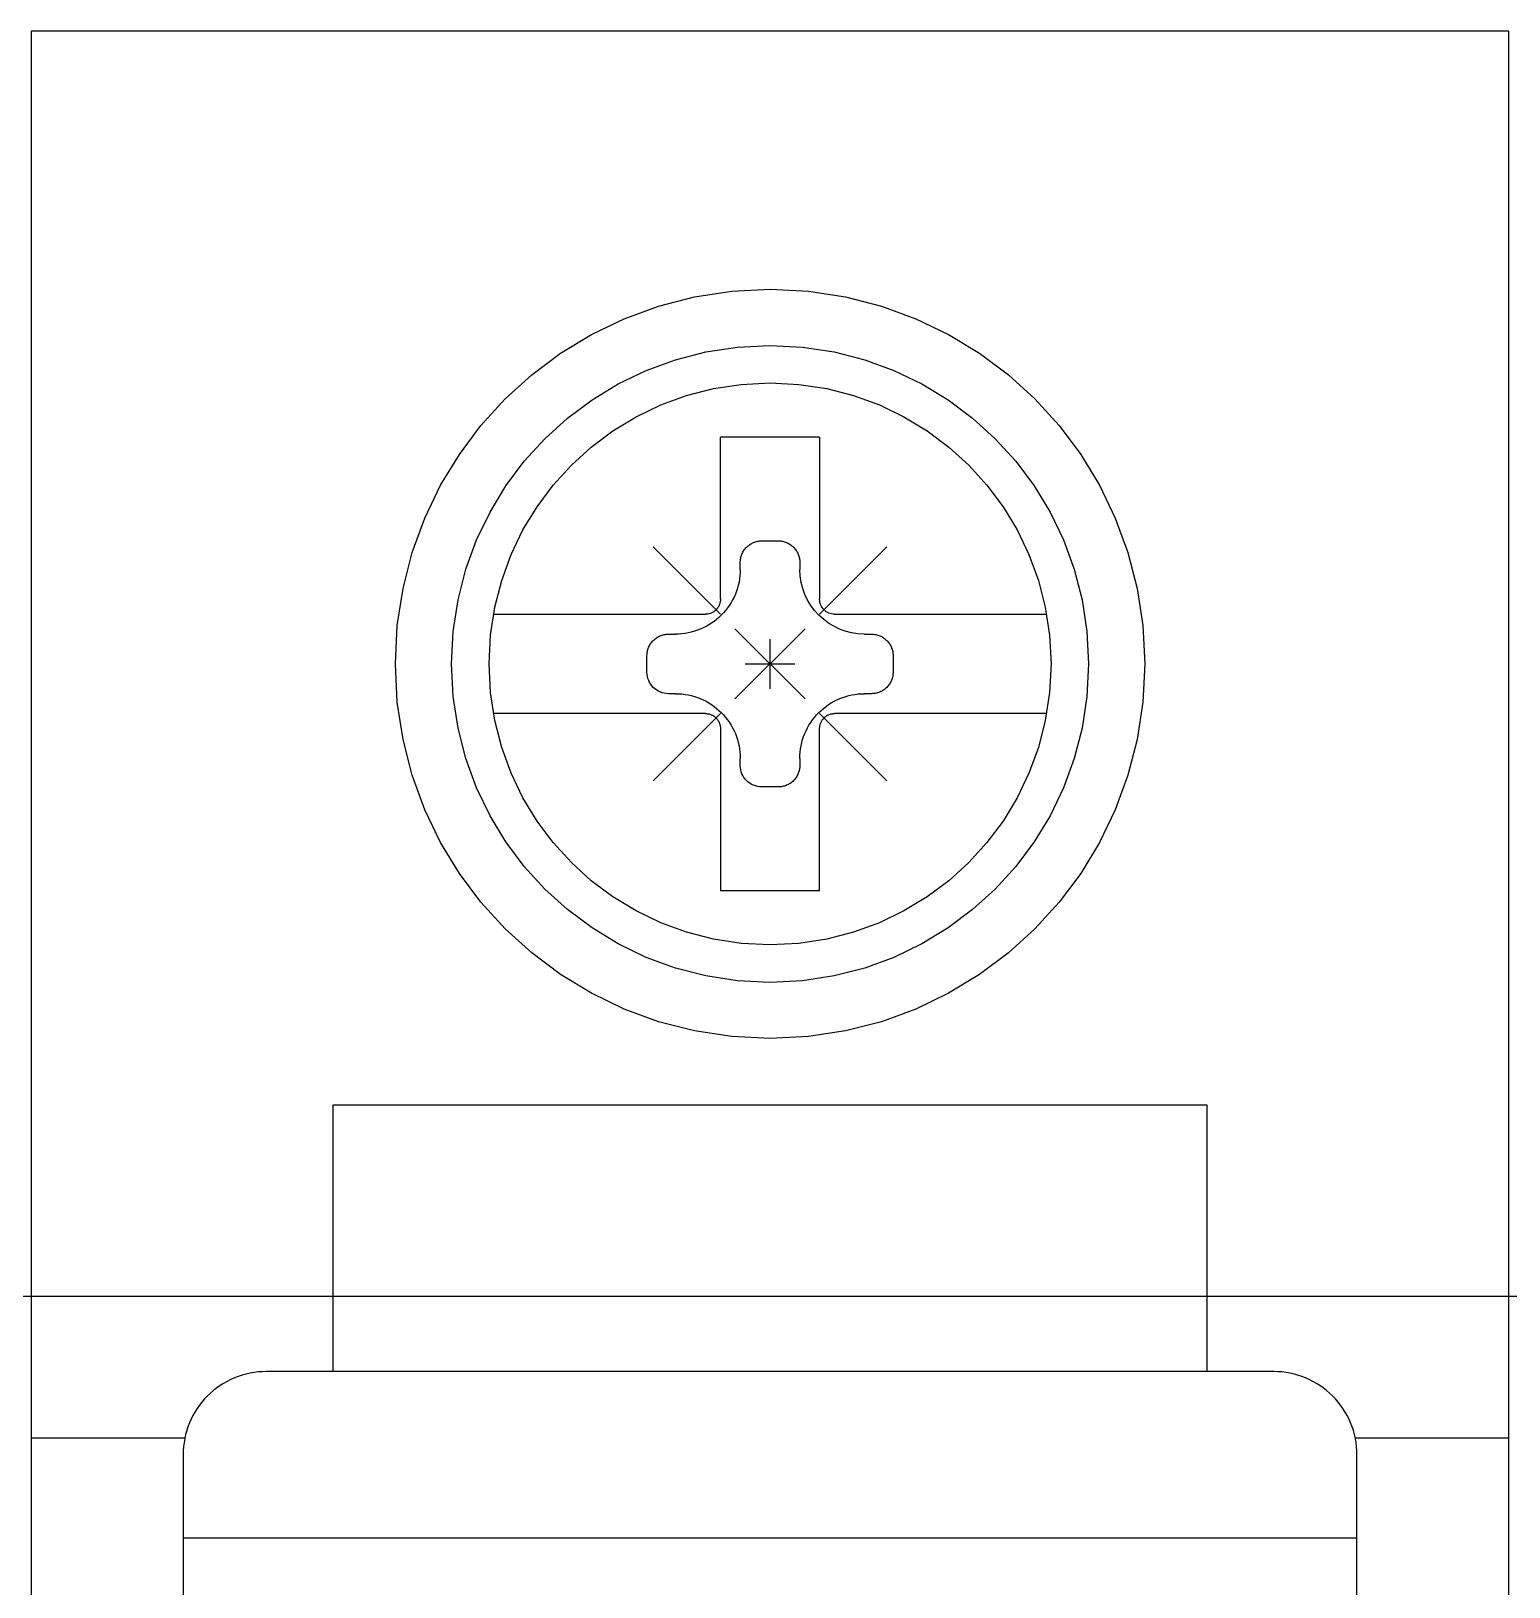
# Model space of a CAD drawing. Header units: millimetres. Extents: x -4798 to 103231, y 23514 to 54248.
# Drawn here: x -959.98 to -942.01, y 41265.36 to 41284.28 of the extents above; entities that cross this region are included whole.
import ezdxf

# ---------------------------------------------------------------- set-up
doc = ezdxf.new("R2010")
doc.units = ezdxf.units.MM
doc.header["$LTSCALE"] = 3
doc.layers.add('@.VISIBLE', color=7, linetype='Continuous')

# ---------------------------------------------------------------- blocks, each defined once
blk = doc.blocks.new('*U78')
at = {"layer": '@.VISIBLE'}
blk.add_line((28, 25), (678, 25), dxfattribs=at)
blk = doc.blocks.new('*U40')
for p, q in [((-8.986, 0), (-8.986, 79.4816)), ((-8.986, 79.4816), (8.986, 79.4816)), ((8.986, 79.4816), (8.986, 0)), ((-0.9184, 76.2504), (-1.3551, 76.1382)), ((-0.466, 76.3194), (-0.9184, 76.2504)), ((0, 76.3428), (-0.466, 76.3194)), ((0.4657, 76.3194), (0, 76.3428)), ((0, 76.3428), (0, 76.3428)), ((0.9182, 76.2504), (0.4657, 76.3194)), ((1.3547, 76.1382), (0.9182, 76.2504)), ((-1.3551, 76.1382), (-1.7736, 75.9849)), ((1.7734, 75.9849), (1.3547, 76.1382)), ((-1.7736, 75.9849), (-2.172, 75.7931)), ((2.1716, 75.7931), (1.7734, 75.9849)), ((-2.172, 75.7931), (-2.5476, 75.5649)), ((2.5473, 75.5649), (2.1716, 75.7931)), ((-2.5476, 75.5649), (-2.8984, 75.3026)), ((-0.7806, 75.5808), (-1.1518, 75.4854)), ((-0.3961, 75.6395), (-0.7806, 75.5808)), ((0, 75.6594), (-0.3961, 75.6395)), ((0.3958, 75.6395), (0, 75.6594)), ((0, 75.6594), (0, 75.6594)), ((0.7804, 75.5808), (0.3958, 75.6395)), ((1.1515, 75.4854), (0.7804, 75.5808)), ((2.898, 75.3026), (2.5473, 75.5649)), ((-2.8984, 75.3026), (-3.2218, 75.0084)), ((-1.5076, 75.3551), (-1.8463, 75.1921)), ((-1.1518, 75.4854), (-1.5076, 75.3551)), ((1.5074, 75.3551), (1.1515, 75.4854)), ((1.8458, 75.1921), (1.5074, 75.3551)), ((3.2217, 75.0084), (2.898, 75.3026)), ((-1.8463, 75.1921), (-2.1655, 74.998)), ((-0.6889, 75.1343), (-1.0164, 75.0502)), ((-0.3496, 75.1862), (-0.6889, 75.1343)), ((0, 75.2037), (-0.3496, 75.1862)), ((0.3493, 75.1862), (0, 75.2037)), ((0, 75.2037), (0, 75.2037)), ((0.6886, 75.1343), (0.3493, 75.1862)), ((1.016, 75.0502), (0.6886, 75.1343)), ((2.1651, 74.998), (1.8458, 75.1921)), ((-3.2218, 75.0084), (-3.516, 74.685)), ((-2.1655, 74.998), (-2.4637, 74.7751)), ((-1.3303, 74.9352), (-1.6291, 74.7914)), ((-1.0164, 75.0502), (-1.3303, 74.9352)), ((1.33, 74.9352), (1.016, 75.0502)), ((1.6286, 74.7914), (1.33, 74.9352)), ((2.4633, 74.7751), (2.1651, 74.998)), ((3.5156, 74.6849), (3.2217, 75.0084)), ((-2.4637, 74.7751), (-2.7386, 74.5251)), ((-1.6291, 74.7914), (-1.9108, 74.6202)), ((1.9105, 74.6202), (1.6286, 74.7914)), ((2.7384, 74.5251), (2.4633, 74.7751)), ((-3.516, 74.685), (-3.7783, 74.3342)), ((-1.9108, 74.6202), (-2.1739, 74.4236)), ((2.1736, 74.4236), (1.9105, 74.6202)), ((3.778, 74.3341), (3.5156, 74.6849)), ((-2.7386, 74.5251), (-2.9886, 74.2502)), ((-2.1739, 74.4236), (-2.4164, 74.2029)), ((-0.6033, 74.5444), (-0.6033, 72.5724)), ((-0.6033, 74.5444), (0.6033, 74.5444)), ((0.6033, 72.5724), (0.6033, 74.5444)), ((2.4163, 74.2029), (2.1736, 74.4236)), ((2.9883, 74.2502), (2.7384, 74.5251)), ((-3.7783, 74.3342), (-4.0065, 73.9586)), ((-2.9886, 74.2502), (-3.2115, 73.952)), ((-2.4164, 74.2029), (-2.6371, 73.9604)), ((2.6368, 73.9604), (2.4163, 74.2029)), ((3.2113, 73.952), (2.9883, 74.2502)), ((4.0062, 73.9585), (3.778, 74.3341)), ((-4.0065, 73.9586), (-4.1983, 73.5602)), ((-3.2115, 73.952), (-3.4056, 73.6328)), ((-2.6371, 73.9604), (-2.8337, 73.6973)), ((2.8335, 73.6973), (2.6368, 73.9604)), ((3.4052, 73.6328), (3.2113, 73.952)), ((4.1982, 73.5601), (4.0062, 73.9585)), ((-3.4056, 73.6328), (-3.5686, 73.2941)), ((-2.8337, 73.6973), (-3.0049, 73.4156)), ((3.0046, 73.4156), (2.8335, 73.6973)), ((3.5684, 73.2941), (3.4052, 73.6328)), ((-4.1983, 73.5602), (-4.3516, 73.1417)), ((-3.0049, 73.4156), (-3.1487, 73.1168)), ((3.1486, 73.1168), (3.0046, 73.4156)), ((4.3513, 73.1416), (4.1982, 73.5601)), ((-3.5686, 73.2941), (-3.6989, 72.9383)), ((-0.2659, 73.2237), (-0.2758, 73.2153)), ((-0.2558, 73.2318), (-0.2659, 73.2237)), ((-0.2452, 73.239), (-0.2558, 73.2318)), ((-0.2345, 73.246), (-0.2452, 73.239)), ((-0.2233, 73.2523), (-0.2345, 73.246)), ((-0.2118, 73.258), (-0.2233, 73.2523)), ((-0.2, 73.2631), (-0.2118, 73.258)), ((-0.1881, 73.2679), (-0.2, 73.2631)), ((-0.1759, 73.2718), (-0.1881, 73.2679)), ((-0.1636, 73.2753), (-0.1759, 73.2718)), ((-0.151, 73.278), (-0.1636, 73.2753)), ((-0.1384, 73.2803), (-0.151, 73.278)), ((-0.1255, 73.2818), (-0.1384, 73.2803)), ((-0.1126, 73.2827), (-0.1255, 73.2818)), ((-0.0995, 73.283), (-0.1126, 73.2827)), ((0.0996, 73.283), (-0.0995, 73.283)), ((-0.0995, 73.283), (-0.0995, 73.283)), ((0.1125, 73.2827), (0.0996, 73.283)), ((0.1255, 73.2818), (0.1125, 73.2827)), ((0.1382, 73.2803), (0.1255, 73.2818)), ((0.151, 73.278), (0.1382, 73.2803)), ((0.1634, 73.2753), (0.151, 73.278)), ((0.1758, 73.2718), (0.1634, 73.2753)), ((0.1879, 73.2679), (0.1758, 73.2718)), ((0.2, 73.2631), (0.1879, 73.2679)), ((0.2116, 73.258), (0.2, 73.2631)), ((0.2231, 73.2523), (0.2116, 73.258)), ((0.2342, 73.246), (0.2231, 73.2523)), ((0.2452, 73.239), (0.2342, 73.246)), ((0.2556, 73.2318), (0.2452, 73.239)), ((0.2659, 73.2237), (0.2556, 73.2318)), ((0.2757, 73.2153), (0.2659, 73.2237)), ((3.6986, 72.9383), (3.5684, 73.2941)), ((-4.3516, 73.1417), (-4.4638, 72.705)), ((-3.1487, 73.1168), (-3.2637, 72.8029)), ((-1.4223, 73.2092), (-0.6034, 72.3902)), ((-0.3617, 73.0337), (-0.362, 73.0206)), ((-0.3608, 73.0466), (-0.3617, 73.0337)), ((-0.3593, 73.0595), (-0.3608, 73.0466)), ((-0.357, 73.0721), (-0.3593, 73.0595)), ((-0.3543, 73.0847), (-0.357, 73.0721)), ((-0.3508, 73.097), (-0.3543, 73.0847)), ((-0.3469, 73.1092), (-0.3508, 73.097)), ((-0.3421, 73.1211), (-0.3469, 73.1092)), ((-0.337, 73.1329), (-0.3421, 73.1211)), ((-0.3313, 73.1444), (-0.337, 73.1329)), ((-0.325, 73.1556), (-0.3313, 73.1444)), ((-0.318, 73.1663), (-0.325, 73.1556)), ((-0.3107, 73.1769), (-0.318, 73.1663)), ((-0.3026, 73.187), (-0.3107, 73.1769)), ((-0.2942, 73.1969), (-0.3026, 73.187)), ((-0.2851, 73.2062), (-0.2942, 73.1969)), ((-0.2758, 73.2153), (-0.2851, 73.2062)), ((-0.2851, 73.2062), (-0.2851, 73.2062)), ((0.2852, 73.2062), (0.2757, 73.2153)), ((0.2941, 73.1969), (0.2852, 73.2062)), ((0.2852, 73.2062), (0.2852, 73.2062)), ((0.3025, 73.187), (0.2941, 73.1969)), ((0.3104, 73.1769), (0.3025, 73.187)), ((0.3179, 73.1663), (0.3104, 73.1769)), ((0.3247, 73.1556), (0.3179, 73.1663)), ((0.331, 73.1444), (0.3247, 73.1556)), ((0.3367, 73.1329), (0.331, 73.1444)), ((0.342, 73.1211), (0.3367, 73.1329)), ((0.3465, 73.1092), (0.342, 73.1211)), ((0.3506, 73.097), (0.3465, 73.1092)), ((0.3539, 73.0847), (0.3506, 73.097)), ((0.3569, 73.0721), (0.3539, 73.0847)), ((0.359, 73.0595), (0.3569, 73.0721)), ((0.3607, 73.0466), (0.359, 73.0595)), ((0.3616, 73.0337), (0.3607, 73.0466)), ((0.3621, 73.0206), (0.3616, 73.0337)), ((0.6035, 72.3902), (1.4223, 73.2092)), ((3.2633, 72.8029), (3.1486, 73.1168)), ((4.4637, 72.7049), (4.3513, 73.1416)), ((-3.6989, 72.9383), (-3.7943, 72.5671)), ((-0.3781, 72.7775), (-0.3662, 72.8557)), ((-0.3662, 72.8557), (-0.362, 72.936)), ((-0.362, 73.0206), (-0.362, 72.936)), ((0.3621, 72.936), (0.3621, 73.0206)), ((0.3621, 73.0206), (0.3621, 73.0206)), ((0.3621, 72.936), (0.3621, 72.936)), ((0.3621, 72.936), (0.363, 72.8971)), ((0.363, 72.8971), (0.3658, 72.8583)), ((0.3658, 72.8583), (0.3706, 72.8199)), ((3.7941, 72.5671), (3.6986, 72.9383)), ((-4.4638, 72.705), (-4.5329, 72.2526)), ((-3.2637, 72.8029), (-3.3478, 72.4754)), ((-0.424, 72.6296), (-0.3976, 72.7021)), ((-0.3976, 72.7021), (-0.3781, 72.7775)), ((0.3706, 72.8199), (0.3772, 72.7818)), ((0.3772, 72.7818), (0.3856, 72.7443)), ((0.3856, 72.7443), (0.3959, 72.7072)), ((0.3959, 72.7072), (0.4079, 72.6708)), ((0.4079, 72.6708), (0.4219, 72.6348)), ((3.3476, 72.4754), (3.2633, 72.8029)), ((4.5327, 72.2525), (4.4637, 72.7049)), ((-3.7943, 72.5671), (-3.8529, 72.1826)), ((-3.3478, 72.4754), (-3.3997, 72.1361)), ((-0.6452, 72.4567), (-0.6347, 72.4707)), ((-0.6347, 72.4707), (-0.6256, 72.4858)), ((-0.6256, 72.4858), (-0.6178, 72.5016)), ((-0.6178, 72.5016), (-0.6117, 72.5185)), ((-0.6117, 72.5185), (-0.6071, 72.5359)), ((-0.6071, 72.5359), (-0.6044, 72.5539)), ((-0.6044, 72.5539), (-0.6033, 72.5724)), ((-0.5419, 72.4354), (-0.4966, 72.4959)), ((-0.4966, 72.4959), (-0.4572, 72.5609)), ((-0.4572, 72.5609), (-0.424, 72.6296)), ((0.4219, 72.6348), (0.4373, 72.5998)), ((0.4373, 72.5998), (0.4546, 72.5654)), ((0.4546, 72.5654), (0.4735, 72.532)), ((0.4735, 72.532), (0.4942, 72.4993)), ((0.4942, 72.4993), (0.5163, 72.4678)), ((0.5163, 72.4678), (0.5402, 72.4372)), ((0.6033, 72.5724), (0.6033, 72.5724)), ((0.6033, 72.5724), (0.6034, 72.5635)), ((0.6034, 72.5635), (0.6041, 72.5545)), ((0.6041, 72.5545), (0.6051, 72.5457)), ((0.6051, 72.5457), (0.6068, 72.5368)), ((0.6068, 72.5368), (0.6086, 72.5282)), ((0.6086, 72.5282), (0.611, 72.5195)), ((0.611, 72.5195), (0.6138, 72.5111)), ((0.6138, 72.5111), (0.6171, 72.5027)), ((0.6171, 72.5027), (0.6205, 72.4948)), ((0.6205, 72.4948), (0.6246, 72.4868)), ((0.6246, 72.4868), (0.6289, 72.4791)), ((0.6289, 72.4791), (0.6338, 72.4714)), ((0.6338, 72.4714), (0.6389, 72.4642)), ((0.6389, 72.4642), (0.6445, 72.4571)), ((3.3995, 72.1361), (3.3476, 72.4754)), ((3.8527, 72.1826), (3.7941, 72.5671)), ((-0.7856, 72.3902), (-3.3635, 72.3902)), ((-0.7856, 72.3902), (-0.7671, 72.3913)), ((-0.7856, 72.3902), (-0.7856, 72.3902)), ((-0.7742, 72.2439), (-0.7092, 72.2833)), ((-0.7671, 72.3913), (-0.7491, 72.394)), ((-0.7491, 72.394), (-0.7317, 72.3985)), ((-0.7317, 72.3985), (-0.7148, 72.4046)), ((-0.7148, 72.4046), (-0.699, 72.4124)), ((-0.7092, 72.2833), (-0.6487, 72.3287)), ((-0.699, 72.4124), (-0.6839, 72.4215)), ((-0.6839, 72.4215), (-0.6699, 72.432)), ((-0.6699, 72.432), (-0.6568, 72.4436)), ((-0.6568, 72.4436), (-0.6452, 72.4567)), ((-0.6487, 72.3287), (-0.5926, 72.3794)), ((-0.5926, 72.3794), (-0.5419, 72.4354)), ((0.5402, 72.4372), (0.5656, 72.4078)), ((0.5656, 72.4078), (0.5927, 72.3793)), ((0.5927, 72.3793), (0.5927, 72.3793)), ((0.5927, 72.3793), (0.6209, 72.3525)), ((0.6209, 72.3525), (0.6503, 72.3271)), ((0.6445, 72.4571), (0.6503, 72.4503)), ((0.6503, 72.4503), (0.6567, 72.4436)), ((0.6503, 72.3271), (0.6808, 72.3034)), ((0.6567, 72.4436), (0.6567, 72.4436)), ((0.6567, 72.4436), (0.6631, 72.4375)), ((0.6631, 72.4375), (0.6699, 72.4316)), ((0.6699, 72.4316), (0.677, 72.4261)), ((0.677, 72.4261), (0.6844, 72.4209)), ((0.6808, 72.3034), (0.7125, 72.2811)), ((0.6844, 72.4209), (0.6918, 72.4162)), ((0.6918, 72.4162), (0.6996, 72.4118)), ((0.6996, 72.4118), (0.7076, 72.4078)), ((0.7076, 72.4078), (0.7158, 72.4041)), ((0.7125, 72.2811), (0.745, 72.2605)), ((0.7158, 72.4041), (0.724, 72.401)), ((0.724, 72.401), (0.7324, 72.3982)), ((0.7324, 72.3982), (0.741, 72.3959)), ((0.741, 72.3959), (0.7498, 72.3938)), ((0.7498, 72.3938), (0.7585, 72.3923)), ((0.7585, 72.3923), (0.7675, 72.3911)), ((0.7675, 72.3911), (0.7765, 72.3905)), ((0.7765, 72.3905), (0.7856, 72.3902)), ((3.3635, 72.3902), (0.7856, 72.3902)), ((-4.5329, 72.2526), (-4.5563, 71.7866)), ((-3.8529, 72.1826), (-3.8728, 71.7865)), ((-3.3997, 72.1361), (-3.4172, 71.7865)), ((-1.4005, 72.0893), (-1.4103, 72.0809)), ((-1.3904, 72.0974), (-1.4005, 72.0893)), ((-1.3798, 72.1047), (-1.3904, 72.0974)), ((-1.3691, 72.1117), (-1.3798, 72.1047)), ((-1.3579, 72.118), (-1.3691, 72.1117)), ((-1.3464, 72.1237), (-1.3579, 72.118)), ((-1.3346, 72.1288), (-1.3464, 72.1237)), ((-1.3227, 72.1336), (-1.3346, 72.1288)), ((-1.3105, 72.1375), (-1.3227, 72.1336)), ((-1.2982, 72.141), (-1.3105, 72.1375)), ((-1.2856, 72.1437), (-1.2982, 72.141)), ((-1.273, 72.146), (-1.2856, 72.1437)), ((-1.2601, 72.1475), (-1.273, 72.146)), ((-1.2472, 72.1484), (-1.2601, 72.1475)), ((-1.2341, 72.1487), (-1.2472, 72.1484)), ((-1.1493, 72.1487), (-1.2341, 72.1487)), ((-1.2341, 72.1487), (-1.2341, 72.1487)), ((-1.1493, 72.1487), (-1.069, 72.1529)), ((-1.1493, 72.1487), (-1.1493, 72.1487)), ((-1.069, 72.1529), (-0.9908, 72.1648)), ((-0.9908, 72.1648), (-0.9154, 72.1843)), ((-0.9154, 72.1843), (-0.8429, 72.2107)), ((-0.8429, 72.2107), (-0.7742, 72.2439)), ((-0.4266, 72.2133), (0.4267, 71.3598)), ((-0.4266, 71.3598), (0.4267, 72.2133)), ((0.0001, 71.4848), (0, 72.0883)), ((0.745, 72.2605), (0.7785, 72.2416)), ((0.7785, 72.2416), (0.8128, 72.2243)), ((0.8128, 72.2243), (0.848, 72.2087)), ((0.848, 72.2087), (0.8837, 72.1949)), ((0.8837, 72.1949), (0.9202, 72.1829)), ((0.9202, 72.1829), (0.9572, 72.1727)), ((0.9572, 72.1727), (0.995, 72.164)), ((0.995, 72.164), (1.0329, 72.1574)), ((1.0329, 72.1574), (1.0715, 72.1526)), ((1.0715, 72.1526), (1.1103, 72.1498)), ((1.1103, 72.1498), (1.1494, 72.1487)), ((1.2341, 72.1487), (1.1494, 72.1487)), ((1.247, 72.1484), (1.2341, 72.1487)), ((1.26, 72.1475), (1.247, 72.1484)), ((1.2727, 72.146), (1.26, 72.1475)), ((1.2855, 72.1437), (1.2727, 72.146)), ((1.2979, 72.141), (1.2855, 72.1437)), ((1.3103, 72.1375), (1.2979, 72.141)), ((1.3224, 72.1336), (1.3103, 72.1375)), ((1.3345, 72.1288), (1.3224, 72.1336)), ((1.3461, 72.1237), (1.3345, 72.1288)), ((1.3576, 72.118), (1.3461, 72.1237)), ((1.3687, 72.1117), (1.3576, 72.118)), ((1.3797, 72.1047), (1.3687, 72.1117)), ((1.3901, 72.0974), (1.3797, 72.1047)), ((1.4004, 72.0893), (1.3901, 72.0974)), ((1.4102, 72.0809), (1.4004, 72.0893)), ((3.4172, 71.7865), (3.3995, 72.1361)), ((3.8728, 71.7865), (3.8527, 72.1826)), ((4.5563, 71.7865), (4.5327, 72.2525)), ((-1.4962, 71.8994), (-1.4965, 71.8863)), ((-1.4953, 71.9123), (-1.4962, 71.8994)), ((-1.4938, 71.9252), (-1.4953, 71.9123)), ((-1.4915, 71.9378), (-1.4938, 71.9252)), ((-1.4888, 71.9504), (-1.4915, 71.9378)), ((-1.4853, 71.9627), (-1.4888, 71.9504)), ((-1.4814, 71.9749), (-1.4853, 71.9627)), ((-1.4766, 71.9868), (-1.4814, 71.9749)), ((-1.4715, 71.9986), (-1.4766, 71.9868)), ((-1.4658, 72.0101), (-1.4715, 71.9986)), ((-1.4595, 72.0213), (-1.4658, 72.0101)), ((-1.4525, 72.032), (-1.4595, 72.0213)), ((-1.4452, 72.0426), (-1.4525, 72.032)), ((-1.4371, 72.0527), (-1.4452, 72.0426)), ((-1.4287, 72.0625), (-1.4371, 72.0527)), ((-1.4196, 72.0718), (-1.4287, 72.0625)), ((-1.4103, 72.0809), (-1.4196, 72.0718)), ((-1.4196, 72.0718), (-1.4196, 72.0718)), ((1.4197, 72.0718), (1.4102, 72.0809)), ((1.4286, 72.0625), (1.4197, 72.0718)), ((1.4197, 72.0718), (1.4197, 72.0718)), ((1.437, 72.0527), (1.4286, 72.0625)), ((1.4449, 72.0426), (1.437, 72.0527)), ((1.4524, 72.032), (1.4449, 72.0426)), ((1.4592, 72.0213), (1.4524, 72.032)), ((1.4655, 72.0101), (1.4592, 72.0213)), ((1.4712, 71.9986), (1.4655, 72.0101)), ((1.4766, 71.9868), (1.4712, 71.9986)), ((1.4811, 71.9749), (1.4766, 71.9868)), ((1.4851, 71.9627), (1.4811, 71.9749)), ((1.4884, 71.9504), (1.4851, 71.9627)), ((1.4914, 71.9378), (1.4884, 71.9504)), ((1.4935, 71.9252), (1.4914, 71.9378)), ((1.4952, 71.9123), (1.4935, 71.9252)), ((1.4961, 71.8994), (1.4952, 71.9123)), ((1.4966, 71.8863), (1.4961, 71.8994)), ((-4.5563, 71.7866), (-4.5563, 71.7866)), ((-4.5563, 71.7866), (-4.5329, 71.3209)), ((-3.8728, 71.7865), (-3.8728, 71.7865)), ((-3.8728, 71.7865), (-3.8529, 71.3907)), ((-3.4172, 71.7865), (-3.4172, 71.7865)), ((-3.4172, 71.7865), (-3.3997, 71.4372)), ((-1.4965, 71.8863), (-1.4965, 71.6868)), ((0.3018, 71.7866), (-0.3017, 71.7865)), ((1.4966, 71.6868), (1.4966, 71.8863)), ((1.4966, 71.8863), (1.4966, 71.8863)), ((3.3995, 71.4372), (3.4172, 71.7865)), ((3.4172, 71.7865), (3.4172, 71.7865)), ((3.8527, 71.3907), (3.8728, 71.7865)), ((3.8728, 71.7865), (3.8728, 71.7865)), ((4.5327, 71.3208), (4.5563, 71.7865)), ((4.5563, 71.7865), (4.5563, 71.7865)), ((-1.4965, 71.6868), (-1.4965, 71.6868)), ((-1.4965, 71.6868), (-1.4962, 71.6739)), ((-1.4962, 71.6739), (-1.4953, 71.661)), ((-1.4953, 71.661), (-1.4938, 71.6483)), ((-1.4938, 71.6483), (-1.4915, 71.6355)), ((-1.4915, 71.6355), (-1.4888, 71.6231)), ((-1.4888, 71.6231), (-1.4853, 71.6107)), ((-1.4853, 71.6107), (-1.4814, 71.5986)), ((-1.4814, 71.5986), (-1.4766, 71.5865)), ((-1.4766, 71.5865), (-1.4715, 71.5749)), ((-1.4715, 71.5749), (-1.4658, 71.5634)), ((-1.4658, 71.5634), (-1.4595, 71.5523)), ((-1.4595, 71.5523), (-1.4525, 71.5413)), ((-1.4525, 71.5413), (-1.4452, 71.5309)), ((-1.4452, 71.5309), (-1.4371, 71.5206)), ((-1.4371, 71.5206), (-1.4287, 71.5108)), ((1.4197, 71.5013), (1.4365, 71.5201)), ((1.4365, 71.5201), (1.4516, 71.5403)), ((1.4516, 71.5403), (1.4647, 71.562)), ((1.4647, 71.562), (1.4759, 71.5848)), ((1.4759, 71.5848), (1.4846, 71.609)), ((1.4846, 71.609), (1.4912, 71.6341)), ((1.4912, 71.6341), (1.4951, 71.6601)), ((1.4951, 71.6601), (1.4966, 71.6868)), ((-3.8529, 71.3907), (-3.7943, 71.0061)), ((-3.3997, 71.4372), (-3.3478, 71.0979)), ((-1.4287, 71.5108), (-1.4196, 71.5013)), ((-1.4196, 71.5013), (-1.4196, 71.5013)), ((-1.4196, 71.5013), (-1.4103, 71.4924)), ((-1.4103, 71.4924), (-1.4005, 71.484)), ((-1.4005, 71.484), (-1.3904, 71.4761)), ((-1.3904, 71.4761), (-1.3798, 71.4686)), ((-1.3798, 71.4686), (-1.3691, 71.4618)), ((-1.3691, 71.4618), (-1.3579, 71.4555)), ((-1.3579, 71.4555), (-1.3464, 71.4498)), ((-1.3464, 71.4498), (-1.3346, 71.4444)), ((-1.3346, 71.4444), (-1.3227, 71.4399)), ((-1.3227, 71.4399), (-1.3105, 71.4359)), ((-1.3105, 71.4359), (-1.2982, 71.4326)), ((-1.2982, 71.4326), (-1.2856, 71.4296)), ((-1.2856, 71.4296), (-1.273, 71.4275)), ((-1.273, 71.4275), (-1.2601, 71.4258)), ((-1.2601, 71.4258), (-1.2472, 71.4249)), ((-1.2472, 71.4249), (-1.2341, 71.4244)), ((-1.2341, 71.4244), (-1.1493, 71.4244)), ((-1.1104, 71.4235), (-1.1493, 71.4244)), ((-1.0716, 71.4207), (-1.1104, 71.4235)), ((-1.0332, 71.4159), (-1.0716, 71.4207)), ((-0.9951, 71.4092), (-1.0332, 71.4159)), ((-0.9576, 71.4008), (-0.9951, 71.4092)), ((-0.9205, 71.3905), (-0.9576, 71.4008)), ((-0.8841, 71.3785), (-0.9205, 71.3905)), ((-0.8481, 71.3645), (-0.8841, 71.3785)), ((-0.8131, 71.3491), (-0.8481, 71.3645)), ((-0.7787, 71.3318), (-0.8131, 71.3491)), ((-0.7453, 71.3129), (-0.7787, 71.3318)), ((0.7785, 71.3318), (0.745, 71.3129)), ((0.8128, 71.3491), (0.7785, 71.3318)), ((0.848, 71.3645), (0.8128, 71.3491)), ((0.8837, 71.3785), (0.848, 71.3645)), ((0.9202, 71.3905), (0.8837, 71.3785)), ((0.9572, 71.4008), (0.9202, 71.3905)), ((0.995, 71.4092), (0.9572, 71.4008)), ((1.0329, 71.4159), (0.995, 71.4092)), ((1.0715, 71.4207), (1.0329, 71.4159)), ((1.1103, 71.4235), (1.0715, 71.4207)), ((1.1494, 71.4244), (1.1103, 71.4235)), ((1.1494, 71.4244), (1.2341, 71.4244)), ((1.1494, 71.4244), (1.1494, 71.4244)), ((1.2341, 71.4244), (1.2608, 71.4259)), ((1.2341, 71.4244), (1.2341, 71.4244)), ((1.2608, 71.4259), (1.2869, 71.4298)), ((1.2869, 71.4298), (1.312, 71.4364)), ((1.312, 71.4364), (1.3362, 71.4451)), ((1.3362, 71.4451), (1.359, 71.4563)), ((1.359, 71.4563), (1.3807, 71.4694)), ((1.3807, 71.4694), (1.4009, 71.4845)), ((1.4009, 71.4845), (1.4197, 71.5013)), ((3.3476, 71.0979), (3.3995, 71.4372)), ((3.7941, 71.0061), (3.8527, 71.3907)), ((-4.5329, 71.3209), (-4.4639, 70.8684)), ((-3.3635, 71.1829), (-0.7856, 71.1829)), ((-1.4223, 70.3639), (-0.6034, 71.1829)), ((-0.7768, 71.1828), (-0.7856, 71.1829)), ((-0.7678, 71.1821), (-0.7768, 71.1828)), ((-0.759, 71.1811), (-0.7678, 71.1821)), ((-0.75, 71.1794), (-0.759, 71.1811)), ((-0.7414, 71.1776), (-0.75, 71.1794)), ((-0.7126, 71.2922), (-0.7453, 71.3129)), ((-0.7327, 71.1752), (-0.7414, 71.1776)), ((-0.7243, 71.1724), (-0.7327, 71.1752)), ((-0.7159, 71.1691), (-0.7243, 71.1724)), ((-0.708, 71.1657), (-0.7159, 71.1691)), ((-0.681, 71.2701), (-0.7126, 71.2922)), ((-0.7, 71.1616), (-0.708, 71.1657)), ((-0.6923, 71.1573), (-0.7, 71.1616)), ((-0.6846, 71.1524), (-0.6923, 71.1573)), ((-0.6773, 71.1474), (-0.6846, 71.1524)), ((-0.6504, 71.2462), (-0.681, 71.2701)), ((-0.6702, 71.1418), (-0.6773, 71.1474)), ((-0.6634, 71.136), (-0.6702, 71.1418)), ((-0.621, 71.2209), (-0.6504, 71.2462)), ((-0.5926, 71.1938), (-0.621, 71.2209)), ((-0.5658, 71.1656), (-0.5926, 71.1938)), ((-0.5926, 71.1938), (-0.5926, 71.1938)), ((-0.5404, 71.1361), (-0.5658, 71.1656)), ((0.5656, 71.1656), (0.5402, 71.1361)), ((0.5927, 71.1938), (0.5656, 71.1656)), ((0.6209, 71.2209), (0.5927, 71.1938)), ((0.5927, 71.1938), (0.5927, 71.1938)), ((0.6035, 71.1829), (1.4223, 70.3639)), ((0.6503, 71.2462), (0.6209, 71.2209)), ((0.6808, 71.2701), (0.6503, 71.2462)), ((0.6699, 71.1418), (0.6631, 71.136)), ((0.677, 71.1474), (0.6699, 71.1418)), ((0.6844, 71.1524), (0.677, 71.1474)), ((0.7125, 71.2922), (0.6808, 71.2701)), ((0.6918, 71.1573), (0.6844, 71.1524)), ((0.6996, 71.1616), (0.6918, 71.1573)), ((0.7076, 71.1657), (0.6996, 71.1616)), ((0.7158, 71.1691), (0.7076, 71.1657)), ((0.745, 71.3129), (0.7125, 71.2922)), ((0.724, 71.1724), (0.7158, 71.1691)), ((0.7324, 71.1752), (0.724, 71.1724)), ((0.741, 71.1776), (0.7324, 71.1752)), ((0.7498, 71.1794), (0.741, 71.1776)), ((0.7585, 71.1811), (0.7498, 71.1794)), ((0.7675, 71.1821), (0.7585, 71.1811)), ((0.7765, 71.1828), (0.7675, 71.1821)), ((0.7856, 71.1829), (0.7765, 71.1828)), ((0.7856, 71.1829), (0.7856, 71.1829)), ((0.7856, 71.1829), (3.3635, 71.1829)), ((4.4637, 70.8683), (4.5327, 71.3208)), ((-3.7943, 71.0061), (-3.6989, 70.635)), ((-3.3478, 71.0979), (-3.2637, 70.7705)), ((-0.6567, 71.1296), (-0.6634, 71.136)), ((-0.6506, 71.1232), (-0.6567, 71.1296)), ((-0.6567, 71.1296), (-0.6567, 71.1296)), ((-0.6447, 71.1164), (-0.6506, 71.1232)), ((-0.6392, 71.1093), (-0.6447, 71.1164)), ((-0.634, 71.1019), (-0.6392, 71.1093)), ((-0.6293, 71.0945), (-0.634, 71.1019)), ((-0.6249, 71.0867), (-0.6293, 71.0945)), ((-0.6209, 71.0787), (-0.6249, 71.0867)), ((-0.6172, 71.0705), (-0.6209, 71.0787)), ((-0.6141, 71.0623), (-0.6172, 71.0705)), ((-0.6113, 71.0539), (-0.6141, 71.0623)), ((-0.609, 71.0453), (-0.6113, 71.0539)), ((-0.6069, 71.0365), (-0.609, 71.0453)), ((-0.6054, 71.0278), (-0.6069, 71.0365)), ((-0.6042, 71.0188), (-0.6054, 71.0278)), ((-0.6036, 71.0098), (-0.6042, 71.0188)), ((-0.6033, 71.0007), (-0.6036, 71.0098)), ((-0.6033, 71.0007), (-0.6033, 71.0007)), ((-0.6033, 69.0287), (-0.6033, 71.0007)), ((-0.5167, 71.1056), (-0.5404, 71.1361)), ((-0.4944, 71.0739), (-0.5167, 71.1056)), ((-0.4738, 71.0414), (-0.4944, 71.0739)), ((-0.4549, 71.0079), (-0.4738, 71.0414)), ((-0.4376, 70.9736), (-0.4549, 71.0079)), ((-0.422, 70.9384), (-0.4376, 70.9736)), ((0.4373, 70.9736), (0.4219, 70.9384)), ((0.4546, 71.0079), (0.4373, 70.9736)), ((0.4735, 71.0414), (0.4546, 71.0079)), ((0.4942, 71.0739), (0.4735, 71.0414)), ((0.5163, 71.1056), (0.4942, 71.0739)), ((0.5402, 71.1361), (0.5163, 71.1056)), ((0.6034, 71.0098), (0.6033, 71.0007)), ((0.6033, 71.0007), (0.6033, 69.0287)), ((0.6041, 71.0188), (0.6034, 71.0098)), ((0.6051, 71.0278), (0.6041, 71.0188)), ((0.6068, 71.0365), (0.6051, 71.0278)), ((0.6086, 71.0453), (0.6068, 71.0365)), ((0.611, 71.0539), (0.6086, 71.0453)), ((0.6138, 71.0623), (0.611, 71.0539)), ((0.6171, 71.0705), (0.6138, 71.0623)), ((0.6205, 71.0787), (0.6171, 71.0705)), ((0.6246, 71.0867), (0.6205, 71.0787)), ((0.6289, 71.0945), (0.6246, 71.0867)), ((0.6338, 71.1019), (0.6289, 71.0945)), ((0.6389, 71.1093), (0.6338, 71.1019)), ((0.6445, 71.1164), (0.6389, 71.1093)), ((0.6503, 71.1232), (0.6445, 71.1164)), ((0.6567, 71.1296), (0.6503, 71.1232)), ((0.6631, 71.136), (0.6567, 71.1296)), ((0.6567, 71.1296), (0.6567, 71.1296)), ((3.2633, 70.7705), (3.3476, 71.0979)), ((3.6986, 70.635), (3.7941, 71.0061)), ((-4.4639, 70.8684), (-4.3517, 70.4319)), ((-3.2637, 70.7705), (-3.1487, 70.4565)), ((-0.4082, 70.9027), (-0.422, 70.9384)), ((-0.3962, 70.8662), (-0.4082, 70.9027)), ((-0.386, 70.8292), (-0.3962, 70.8662)), ((-0.3773, 70.7915), (-0.386, 70.8292)), ((-0.3707, 70.7536), (-0.3773, 70.7915)), ((0.3772, 70.7915), (0.3706, 70.7536)), ((0.3856, 70.8292), (0.3772, 70.7915)), ((0.3959, 70.8662), (0.3856, 70.8292)), ((0.4079, 70.9027), (0.3959, 70.8662)), ((0.4219, 70.9384), (0.4079, 70.9027)), ((3.1486, 70.4565), (3.2633, 70.7705)), ((4.3513, 70.4318), (4.4637, 70.8683)), ((-3.6989, 70.635), (-3.5686, 70.2791)), ((-0.3659, 70.715), (-0.3707, 70.7536)), ((-0.3631, 70.6762), (-0.3659, 70.715)), ((-0.362, 70.6371), (-0.3631, 70.6762)), ((-0.362, 70.6371), (-0.362, 70.5524)), ((-0.362, 70.6371), (-0.362, 70.6371)), ((0.363, 70.6762), (0.3621, 70.6371)), ((0.3621, 70.5524), (0.3621, 70.6371)), ((0.3658, 70.715), (0.363, 70.6762)), ((0.3706, 70.7536), (0.3658, 70.715)), ((3.5684, 70.2791), (3.6986, 70.635)), ((-4.3517, 70.4319), (-4.1984, 70.0132)), ((-3.1487, 70.4565), (-3.0049, 70.1579)), ((-0.362, 70.5524), (-0.362, 70.5524)), ((-0.362, 70.5524), (-0.3617, 70.5395)), ((-0.3617, 70.5395), (-0.3608, 70.5265)), ((-0.3608, 70.5265), (-0.3593, 70.5138)), ((-0.3593, 70.5138), (-0.357, 70.501)), ((-0.357, 70.501), (-0.3543, 70.4886)), ((-0.3543, 70.4886), (-0.3508, 70.4762)), ((-0.3508, 70.4762), (-0.3469, 70.4641)), ((-0.3469, 70.4641), (-0.3421, 70.452)), ((-0.3421, 70.452), (-0.337, 70.4404)), ((-0.337, 70.4404), (-0.3313, 70.4289)), ((-0.3313, 70.4289), (-0.325, 70.4178)), ((-0.325, 70.4178), (-0.318, 70.4068)), ((-0.318, 70.4068), (-0.3107, 70.3964)), ((-0.3107, 70.3964), (-0.3026, 70.3861)), ((-0.3026, 70.3861), (-0.2942, 70.3763)), ((0.2851, 70.3668), (0.3019, 70.3856)), ((0.3019, 70.3856), (0.3171, 70.4058)), ((0.3171, 70.4058), (0.3302, 70.4275)), ((0.3302, 70.4275), (0.3414, 70.4503)), ((0.3414, 70.4503), (0.3501, 70.4745)), ((0.3501, 70.4745), (0.3567, 70.4996)), ((0.3567, 70.4996), (0.3606, 70.5257)), ((0.3606, 70.5257), (0.3621, 70.5524)), ((3.0046, 70.1579), (3.1486, 70.4565)), ((4.1982, 70.0131), (4.3513, 70.4318)), ((-3.5686, 70.2791), (-3.4056, 69.9407)), ((-0.2942, 70.3763), (-0.2851, 70.3668)), ((-0.2851, 70.3668), (-0.2851, 70.3668)), ((-0.2851, 70.3668), (-0.2758, 70.3579)), ((-0.2758, 70.3579), (-0.2659, 70.3495)), ((-0.2659, 70.3495), (-0.2558, 70.3416)), ((-0.2558, 70.3416), (-0.2452, 70.3341)), ((-0.2452, 70.3341), (-0.2345, 70.3273)), ((-0.2345, 70.3273), (-0.2233, 70.321)), ((-0.2233, 70.321), (-0.2118, 70.3153)), ((-0.2118, 70.3153), (-0.2, 70.31)), ((-0.2, 70.31), (-0.1881, 70.3055)), ((-0.1881, 70.3055), (-0.1759, 70.3014)), ((-0.1759, 70.3014), (-0.1636, 70.2981)), ((-0.1636, 70.2981), (-0.151, 70.2951)), ((-0.151, 70.2951), (-0.1384, 70.293)), ((-0.1384, 70.293), (-0.1255, 70.2913)), ((-0.1255, 70.2913), (-0.1126, 70.2904)), ((-0.1126, 70.2904), (-0.0995, 70.2899)), ((-0.0995, 70.2899), (0.0996, 70.2899)), ((0.0996, 70.2899), (0.1263, 70.2914)), ((0.0996, 70.2899), (0.0996, 70.2899)), ((0.1263, 70.2914), (0.1523, 70.2953)), ((0.1523, 70.2953), (0.1774, 70.3019)), ((0.1774, 70.3019), (0.2016, 70.3106)), ((0.2016, 70.3106), (0.2244, 70.3218)), ((0.2244, 70.3218), (0.2461, 70.3349)), ((0.2461, 70.3349), (0.2663, 70.35)), ((0.2663, 70.35), (0.2851, 70.3668)), ((3.4052, 69.9407), (3.5684, 70.2791)), ((-4.1984, 70.0132), (-4.0066, 69.615)), ((-3.0049, 70.1579), (-2.8337, 69.8761)), ((2.8335, 69.8761), (3.0046, 70.1579)), ((4.0062, 69.6149), (4.1982, 70.0131)), ((-3.4056, 69.9407), (-3.2115, 69.6214)), ((-2.8337, 69.8761), (-2.6371, 69.613)), ((2.6368, 69.613), (2.8335, 69.8761)), ((3.2113, 69.6214), (3.4052, 69.9407)), ((-4.0066, 69.615), (-3.7784, 69.2393)), ((-3.2115, 69.6214), (-2.9886, 69.3232)), ((-2.6371, 69.613), (-2.4164, 69.3703)), ((2.4163, 69.3703), (2.6368, 69.613)), ((2.9883, 69.3232), (3.2113, 69.6214)), ((3.778, 69.2392), (4.0062, 69.6149)), ((-2.9886, 69.3232), (-2.7386, 69.0481)), ((-2.4164, 69.3703), (-2.1739, 69.1498)), ((2.1736, 69.1498), (2.4163, 69.3703)), ((2.7384, 69.0481), (2.9883, 69.3232)), ((-3.7784, 69.2393), (-3.5161, 68.8886)), ((-2.1739, 69.1498), (-1.9108, 68.9531)), ((1.9105, 68.9531), (2.1736, 69.1498)), ((3.5156, 68.8885), (3.778, 69.2392)), ((-3.5161, 68.8886), (-3.2219, 68.5649)), ((-2.7386, 69.0481), (-2.4637, 68.7982)), ((-1.9108, 68.9531), (-1.6291, 68.782)), ((-0.6033, 69.0287), (0.6033, 69.0287)), ((1.6286, 68.782), (1.9105, 68.9531)), ((2.4633, 68.7982), (2.7384, 69.0481)), ((3.2217, 68.5648), (3.5156, 68.8885)), ((-2.4637, 68.7982), (-2.1655, 68.5752)), ((-1.6291, 68.782), (-1.3303, 68.638)), ((1.33, 68.638), (1.6286, 68.782)), ((2.1651, 68.5752), (2.4633, 68.7982)), ((-3.2219, 68.5649), (-2.8984, 68.271)), ((-2.1655, 68.5752), (-1.8463, 68.3813)), ((-1.3303, 68.638), (-1.0164, 68.5233)), ((-1.0164, 68.5233), (-0.6889, 68.439)), ((0.6886, 68.439), (1.016, 68.5233)), ((1.016, 68.5233), (1.33, 68.638)), ((1.8458, 68.3813), (2.1651, 68.5752)), ((2.898, 68.2709), (3.2217, 68.5648)), ((-1.8463, 68.3813), (-1.5076, 68.2181)), ((-0.6889, 68.439), (-0.3496, 68.3871)), ((-0.3496, 68.3871), (0, 68.3694)), ((0, 68.3694), (0.3493, 68.3871)), ((0, 68.3694), (0, 68.3694)), ((0.3493, 68.3871), (0.6886, 68.439)), ((1.5074, 68.2181), (1.8458, 68.3813)), ((-2.8984, 68.271), (-2.5476, 68.0086)), ((-1.5076, 68.2181), (-1.1518, 68.0879)), ((1.1515, 68.0879), (1.5074, 68.2181)), ((2.5473, 68.0086), (2.898, 68.2709)), ((-2.5476, 68.0086), (-2.172, 67.7804)), ((-1.1518, 68.0879), (-0.7806, 67.9924)), ((-0.7806, 67.9924), (-0.3961, 67.9338)), ((-0.3961, 67.9338), (0, 67.9137)), ((0, 67.9137), (0.3958, 67.9338)), ((0.3958, 67.9338), (0.7804, 67.9924)), ((0.7804, 67.9924), (1.1515, 68.0879)), ((2.1716, 67.7804), (2.5473, 68.0086)), ((-2.172, 67.7804), (-1.7736, 67.5884)), ((0, 67.9137), (0, 67.9137)), ((1.7734, 67.5884), (2.1716, 67.7804)), ((-1.7736, 67.5884), (-1.3551, 67.4353)), ((1.3547, 67.4353), (1.7734, 67.5884)), ((-1.3551, 67.4353), (-0.9184, 67.3229)), ((0.9181, 67.3229), (1.3547, 67.4353)), ((-0.9184, 67.3229), (-0.466, 67.2539)), ((-0.466, 67.2539), (0, 67.2303)), ((0, 67.2303), (0.4657, 67.2539)), ((0, 67.2303), (0, 67.2303)), ((0.4657, 67.2539), (0.9181, 67.3229)), ((-5.3156, 63.1802), (-5.3156, 66.4202)), ((-5.3156, 66.4202), (5.3157, 66.4202)), ((5.3157, 66.4202), (5.3157, 63.1802)), ((-6.7282, 62.9818), (-6.6875, 63.0102)), ((-6.6875, 63.0102), (-6.6458, 63.0368)), ((-6.6458, 63.0368), (-6.6026, 63.0611)), ((-6.6026, 63.0611), (-6.5585, 63.0833)), ((-6.5585, 63.0833), (-6.5132, 63.1032)), ((-6.5132, 63.1032), (-6.4672, 63.1211)), ((-6.4672, 63.1211), (-6.4203, 63.1366)), ((-6.4203, 63.1366), (-6.3727, 63.1499)), ((-6.3727, 63.1499), (-6.3242, 63.1607)), ((-6.3242, 63.1607), (-6.2754, 63.1694)), ((-6.2754, 63.1694), (-6.2259, 63.1754)), ((-6.2259, 63.1754), (-6.176, 63.179)), ((-6.176, 63.179), (-6.1256, 63.1802)), ((-6.1256, 63.1802), (-5.3156, 63.1802)), ((-5.3156, 63.1802), (5.3157, 63.1802)), ((5.3157, 63.1802), (6.1257, 63.1802)), ((6.1257, 63.1802), (6.1257, 63.1802)), ((6.1257, 63.1802), (6.1758, 63.179)), ((6.1758, 63.179), (6.2257, 63.1754)), ((6.2257, 63.1754), (6.2751, 63.1694)), ((6.2751, 63.1694), (6.324, 63.1607)), ((6.324, 63.1607), (6.3722, 63.1499)), ((6.3722, 63.1499), (6.4199, 63.1366)), ((6.4199, 63.1366), (6.4668, 63.1211)), ((6.4668, 63.1211), (6.513, 63.1032)), ((6.513, 63.1032), (6.5581, 63.0833)), ((6.5581, 63.0833), (6.6022, 63.0611)), ((6.6022, 63.0611), (6.6452, 63.0368)), ((6.6452, 63.0368), (6.6872, 63.0102)), ((6.6872, 63.0102), (6.7277, 62.9818)), ((-6.909, 62.8096), (-6.8764, 62.8475)), ((-6.8764, 62.8475), (-6.8416, 62.8837)), ((-6.8416, 62.8837), (-6.8054, 62.9185)), ((-6.8416, 62.8837), (-6.8416, 62.8837)), ((-6.8054, 62.9185), (-6.7675, 62.9511)), ((-6.7675, 62.9511), (-6.7282, 62.9818)), ((6.7277, 62.9818), (6.7672, 62.9511)), ((6.7672, 62.9511), (6.8051, 62.9185)), ((6.8051, 62.9185), (6.8416, 62.8837)), ((6.8416, 62.8837), (6.8416, 62.8837)), ((6.8416, 62.8837), (6.8761, 62.8475)), ((6.8761, 62.8475), (6.9087, 62.8096)), ((-7.0412, 62.6006), (-7.019, 62.6447)), ((-7.019, 62.6447), (-6.9947, 62.6879)), ((-6.9947, 62.6879), (-6.9681, 62.7296)), ((-6.9681, 62.7296), (-6.9397, 62.7703)), ((-6.9397, 62.7703), (-6.909, 62.8096)), ((6.9087, 62.8096), (6.9392, 62.7703)), ((6.9392, 62.7703), (6.9679, 62.7296)), ((6.9679, 62.7296), (6.9943, 62.6879)), ((6.9943, 62.6879), (7.0187, 62.6447)), ((7.0187, 62.6447), (7.0409, 62.6006)), ((-7.1078, 62.4148), (-7.0945, 62.4624)), ((-7.0945, 62.4624), (-7.079, 62.5093)), ((-7.079, 62.5093), (-7.0611, 62.5553)), ((-7.0611, 62.5553), (-7.0412, 62.6006)), ((7.0409, 62.6006), (7.061, 62.5553)), ((7.061, 62.5553), (7.0787, 62.5093)), ((7.0787, 62.5093), (7.0943, 62.4624)), ((7.0943, 62.4624), (7.1075, 62.4148)), ((-8.986, 62.3702), (-7.1177, 62.3702)), ((-7.1369, 62.2181), (-7.1333, 62.268)), ((-7.1333, 62.268), (-7.1273, 62.3175)), ((-7.1273, 62.3175), (-7.1186, 62.3663)), ((-7.1186, 62.3663), (-7.1078, 62.4148)), ((7.1075, 62.4148), (7.1185, 62.3663)), ((7.1177, 62.3702), (8.986, 62.3702)), ((7.1185, 62.3663), (7.1269, 62.3175)), ((7.1269, 62.3175), (7.1332, 62.268)), ((7.1332, 62.268), (7.1368, 62.2181)), ((-7.1381, 62.1677), (-7.1369, 62.2181)), ((-7.1381, 60.1427), (-7.1381, 62.1677)), ((-7.1381, 62.1677), (-7.1381, 62.1677)), ((7.1368, 62.2181), (7.1382, 62.1677)), ((7.1382, 62.1677), (7.1382, 60.1427)), ((-7.1381, 61.1552), (7.1382, 61.1552))]:
    blk.add_line(p, q)

msp = doc.modelspace()

# ---------------------------------------------------------------- block references
at = {"xscale": -1}
msp.add_blockref('*U40', (-950.997, 41204.796), dxfattribs=at)
at = {"layer": '@.VISIBLE'}
msp.add_blockref('*U78', (-1550.045, 41243.892), dxfattribs=at)

doc.saveas('drawing.dxf')
